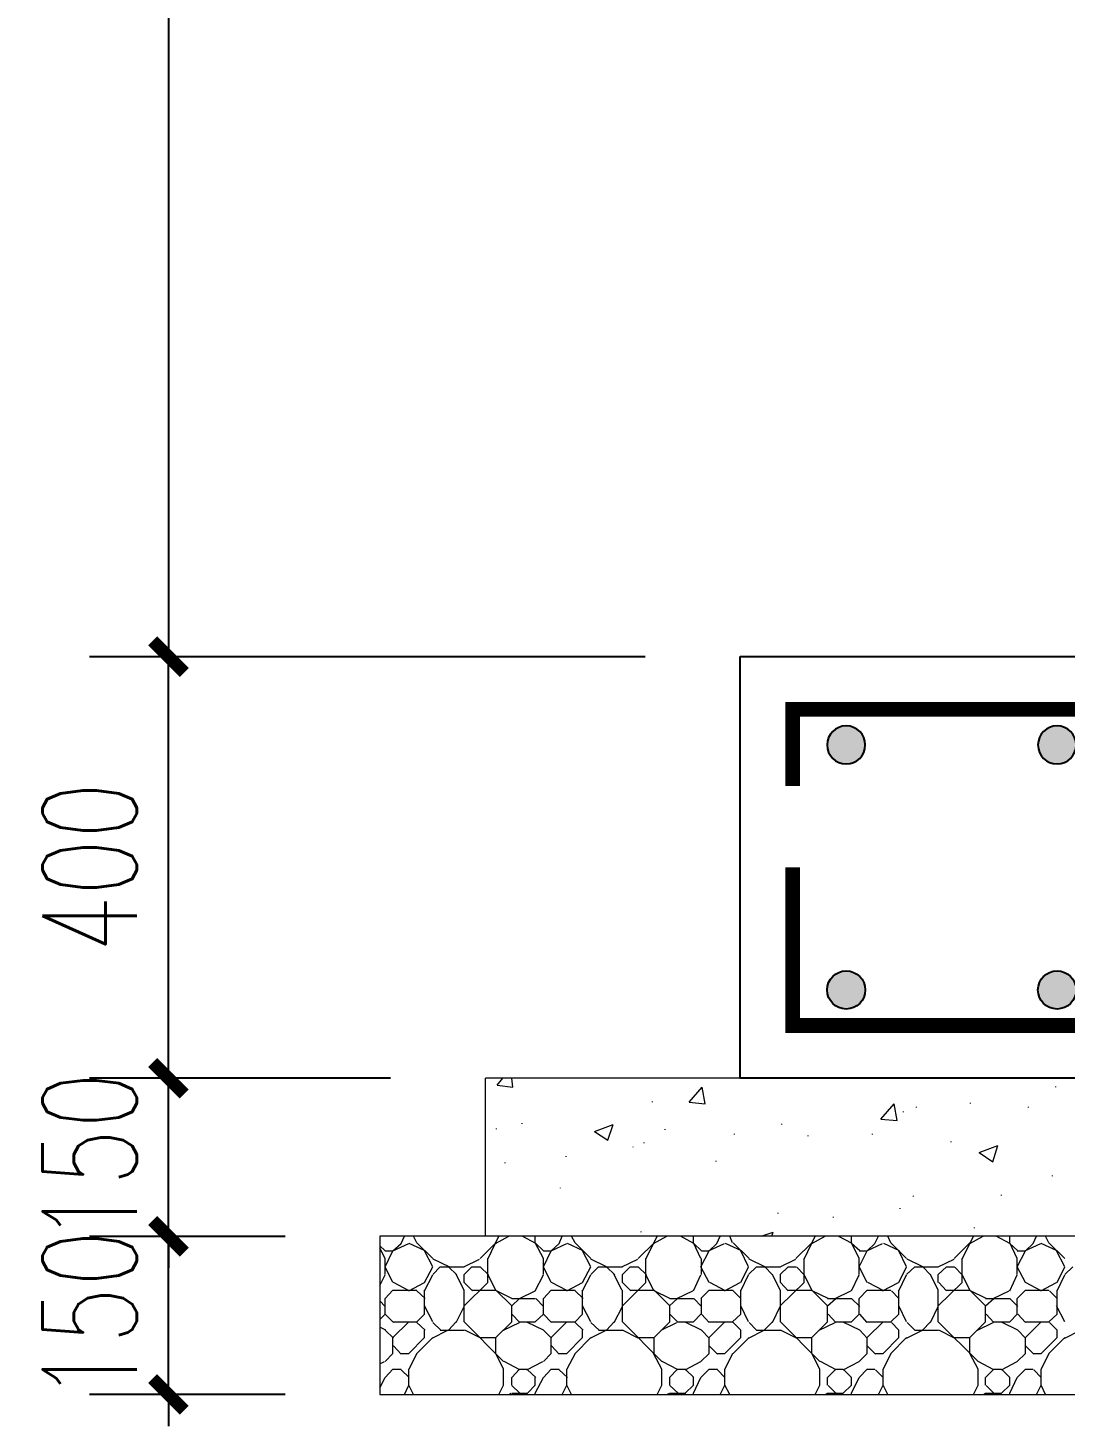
# Model space of a CAD drawing. Header units: millimetres. Extents: x -1822632 to -1305911, y 1206448 to 1536160.
# Drawn here: x -1693469 to -1692486, y 1235289 to 1236616 of the extents above; entities that cross this region are included whole.
import ezdxf

# ---------------------------------------------------------------- set-up
doc = ezdxf.new("R2010")
doc.units = ezdxf.units.MM
doc.header["$LTSCALE"] = 1000
doc.layers.get('0').update_dxf_attribs({"linetype": 'CONTINUOUS'})
doc.layers.get('DEFPOINTS').update_dxf_attribs({"linetype": 'CONTINUOUS'})
doc.layers.add('PUB_DIM', color=3, linetype='CONTINUOUS')
doc.layers.add('铝架', color=4, linetype='CONTINUOUS')
doc.styles.add('_TCH_DIM_T3', font='SIMPLEX', dxfattribs={"width": 0.705882, "bigfont": 'GBCBIG'})
doc.dimstyles.new('_T&30', dxfattribs={"dimtxt": 89.25, "dimasz": 30, "dimexe": 75, "dimexo": 90, "dimgap": 30, "dimtad": 1, "dimdec": 0, "dimzin": 0, "dimdsep": 46, "dimtxsty": '_TCH_DIM_T3', "dimblk": 'ARCHTICK', "dimcen": 0.09, "dimclrt": 7, "dimazin": 2, "dimtfac": 1, "dimtdec": 0, "dimtix": 1, "dimtmove": 2, "dimatfit": 3, "dimfxl": 1, "dimtolj": 1, "dimtzin": 0, "dimarcsym": 0})

# ---------------------------------------------------------------- blocks, each defined once
blk = doc.blocks.new('_ARCHTICK')
at = {"color": 0, "linetype": 'ByBlock', "const_width": 0.4}
blk.add_lwpolyline([(-0.5, -0.5), (0.5, 0.5)], dxfattribs=at)
blk = doc.blocks.new('*D154')
at = {"layer": 'DEFPOINTS', "color": 0, "transparency": 16777216}
for p in [(-1692272.6, 1237619), (-1693336.2, 1236019), (-1692794.1, 1236019)]:
    blk.add_point(p, dxfattribs=at)
at = {"layer": 'PUB_DIM', "color": 0, "lineweight": -2, "transparency": 16777216}
for p, q in [((-1692362.6, 1237619), (-1693411.2, 1237619)), ((-1693336.2, 1237619), (-1693336.2, 1236019)), ((-1692884.1, 1236019), (-1693411.2, 1236019))]:
    blk.add_line(p, q, dxfattribs=at)
at = {"layer": 'PUB_DIM', "color": 0, "lineweight": -2, "transparency": 16777216, "xscale": 30, "yscale": 30, "zscale": 30}
for p, rotation in [((-1693336.2, 1237619), 90), ((-1693336.2, 1236019), 270)]:
    blk.add_blockref('_ARCHTICK', p, dxfattribs=dict(at, rotation=rotation))
at = {"layer": 'PUB_DIM', "color": 7, "transparency": 16777216, "insert": (-1693410.9, 1236819), "char_height": 89.25, "attachment_point": 5, "rotation": 90, "style": '_TCH_DIM_T3'}
blk.add_mtext('\\A1;1600', dxfattribs=at)
blk = doc.blocks.new('*U152')
at = {"layer": 'PUB_DIM'}
h = blk.add_hatch(color=1, dxfattribs=at)
h.dxf.hatch_style = 1
edge = h.paths.add_edge_path()
edge.add_arc((0, 0), 18.1, 0, 360)
at = {"layer": 'PUB_DIM', "color": 1}
blk.add_circle((0, 0), 18.1, dxfattribs=at)
blk = doc.blocks.new('*U153')
at = {"layer": 'PUB_DIM', "color": 0, "linetype": 'ByBlock', "lineweight": -2, "transparency": 16777216}
for p in [(-1200, 0), (-1000, 0), (-800, 0), (-600, 0), (-400, 0), (-200, 0), (0, 0)]:
    blk.add_blockref('*U152', p, dxfattribs=at)
blk = doc.blocks.new('*U140')
at = {"layer": 'PUB_DIM'}
h = blk.add_hatch(color=1, dxfattribs=at)
h.dxf.hatch_style = 1
edge = h.paths.add_edge_path()
edge.add_arc((0, 0), 18.1, 0, 360)
at = {"layer": 'PUB_DIM', "color": 1}
blk.add_circle((0, 0), 18.1, dxfattribs=at)
blk = doc.blocks.new('*U141')
at = {"layer": 'PUB_DIM', "color": 0, "linetype": 'ByBlock', "lineweight": -2, "transparency": 16777216}
for p in [(-1200, 0), (-1000, 0), (-800, 0), (-600, 0), (-400, 0), (-200, 0), (0, 0)]:
    blk.add_blockref('*U140', p, dxfattribs=at)
blk = doc.blocks.new('*D163')
at = {"layer": 'DEFPOINTS', "color": 0, "transparency": 16777216}
for p in [(-1693336.2, 1235469), (-1693135.6, 1235469), (-1693135.6, 1235319)]:
    blk.add_point(p, dxfattribs=at)
at = {"layer": 'PUB_DIM', "color": 0, "lineweight": -2, "transparency": 16777216}
for p, q in [((-1693336.2, 1235469), (-1693336.2, 1235499)), ((-1693225.6, 1235469), (-1693411.2, 1235469)), ((-1693336.2, 1235319), (-1693336.2, 1235469)), ((-1693225.6, 1235319), (-1693411.2, 1235319)), ((-1693336.2, 1235319), (-1693336.2, 1235289))]:
    blk.add_line(p, q, dxfattribs=at)
at = {"layer": 'PUB_DIM', "color": 0, "lineweight": -2, "transparency": 16777216, "xscale": 30, "yscale": 30, "zscale": 30}
for p, rotation in [((-1693336.2, 1235469), 270), ((-1693336.2, 1235319), 90)]:
    blk.add_blockref('_ARCHTICK', p, dxfattribs=dict(at, rotation=rotation))
at = {"layer": 'PUB_DIM', "color": 7, "transparency": 16777216, "insert": (-1693410.9, 1235394), "char_height": 89.25, "attachment_point": 5, "rotation": 90, "style": '_TCH_DIM_T3'}
blk.add_mtext('\\A1;150', dxfattribs=at)
blk = doc.blocks.new('*D164')
at = {"layer": 'DEFPOINTS', "color": 0, "transparency": 16777216}
for p in [(-1693336.2, 1235619), (-1693035.6, 1235619), (-1693135.6, 1235469)]:
    blk.add_point(p, dxfattribs=at)
at = {"layer": 'PUB_DIM', "color": 0, "lineweight": -2, "transparency": 16777216}
for p, q in [((-1693336.2, 1235619), (-1693336.2, 1235649)), ((-1693125.6, 1235619), (-1693411.2, 1235619)), ((-1693336.2, 1235469), (-1693336.2, 1235619)), ((-1693225.6, 1235469), (-1693411.2, 1235469)), ((-1693336.2, 1235469), (-1693336.2, 1235439))]:
    blk.add_line(p, q, dxfattribs=at)
at = {"layer": 'PUB_DIM', "color": 0, "lineweight": -2, "transparency": 16777216, "xscale": 30, "yscale": 30, "zscale": 30}
for p, rotation in [((-1693336.2, 1235619), 270), ((-1693336.2, 1235469), 90)]:
    blk.add_blockref('_ARCHTICK', p, dxfattribs=dict(at, rotation=rotation))
at = {"layer": 'PUB_DIM', "color": 7, "transparency": 16777216, "insert": (-1693410.9, 1235544), "char_height": 89.25, "attachment_point": 5, "rotation": 90, "style": '_TCH_DIM_T3'}
blk.add_mtext('\\A1;150', dxfattribs=at)
blk = doc.blocks.new('*D165')
at = {"layer": 'DEFPOINTS', "color": 0, "transparency": 16777216}
for p in [(-1693336.2, 1236019), (-1692794.1, 1236019), (-1693035.6, 1235619)]:
    blk.add_point(p, dxfattribs=at)
at = {"layer": 'PUB_DIM', "color": 0, "lineweight": -2, "transparency": 16777216}
for p, q in [((-1692884.1, 1236019), (-1693411.2, 1236019)), ((-1693336.2, 1235619), (-1693336.2, 1236019)), ((-1693125.6, 1235619), (-1693411.2, 1235619))]:
    blk.add_line(p, q, dxfattribs=at)
at = {"layer": 'PUB_DIM', "color": 0, "lineweight": -2, "transparency": 16777216, "xscale": 30, "yscale": 30, "zscale": 30}
for p, rotation in [((-1693336.2, 1236019), 90), ((-1693336.2, 1235619), 270)]:
    blk.add_blockref('_ARCHTICK', p, dxfattribs=dict(at, rotation=rotation))
at = {"layer": 'PUB_DIM', "color": 7, "transparency": 16777216, "insert": (-1693410.9, 1235819), "char_height": 89.25, "attachment_point": 5, "rotation": 90, "style": '_TCH_DIM_T3'}
blk.add_mtext('\\A1;400', dxfattribs=at)

msp = doc.modelspace()

# ---------------------------------------------------------------- linework, layer by layer
at = {"layer": 'PUB_DIM'}
msp.add_lwpolyline([(-1692794.085, 1236019.025), (-1691294.085, 1236019.025), (-1691294.085, 1235619.025), (-1692794.085, 1235619.025)], close=True, dxfattribs=at)
at = {"layer": 'PUB_DIM', "color": 1, "const_width": 14}
for points in [[(-1692744.085, 1235896.246), (-1692744.085, 1235969.025), (-1691344.085, 1235969.025), (-1691344.085, 1235885.909)], [(-1691344.085, 1235819.025), (-1691344.085, 1235669.025), (-1692744.085, 1235669.025), (-1692744.085, 1235819.025)]]:
    msp.add_lwpolyline(points, dxfattribs=at)
at = {"layer": '铝架', "lineweight": 5}
for points in [[(-1693035.581, 1235469.025), (-1693035.581, 1235619.025)], [(-1690937.246, 1235619.025), (-1693035.581, 1235619.025)], [(-1693024.47, 1235612.363), (-1693018.914, 1235619.025)], [(-1693024.47, 1235612.363), (-1693009.469, 1235610.692)], [(-1693009.469, 1235610.692), (-1693010.581, 1235619.025)], [(-1692842.243, 1235596.25), (-1692830.025, 1235610.692)], [(-1692827.247, 1235594.584), (-1692830.025, 1235610.692)], [(-1692494.467, 1235610.692), (-1692494.467, 1235611.251)], [(-1692877.247, 1235596.25), (-1692877.247, 1235596.803)], [(-1692842.243, 1235596.25), (-1692827.247, 1235594.584)], [(-1692660.581, 1235580.136), (-1692647.799, 1235594.584)], [(-1692645.021, 1235579.03), (-1692647.799, 1235594.584)], [(-1692638.912, 1235586.804), (-1692638.912, 1235587.363)], [(-1692626.689, 1235591.247), (-1692626.689, 1235591.806)], [(-1692575.576, 1235595.137), (-1692575.576, 1235595.696)], [(-1692520.58, 1235591.247), (-1692520.58, 1235591.806)], [(-1693025.023, 1235570.696), (-1693025.023, 1235571.25)], [(-1693000.576, 1235575.693), (-1693000.576, 1235576.252)], [(-1692932.244, 1235568.472), (-1692914.465, 1235575.14)], [(-1692932.244, 1235568.472), (-1692919.467, 1235560.138), (-1692914.465, 1235575.14)], [(-1692865.024, 1235570.137), (-1692865.024, 1235570.696)], [(-1692754.466, 1235575.14), (-1692754.466, 1235575.693)], [(-1692660.581, 1235580.136), (-1692645.021, 1235579.03)], [(-1692885.022, 1235557.361), (-1692885.022, 1235557.914)], [(-1692799.47, 1235565.694), (-1692799.47, 1235566.247)], [(-1692729.466, 1235564.028), (-1692729.466, 1235564.582)], [(-1692668.355, 1235565.694), (-1692668.355, 1235566.247)], [(-1692593.914, 1235558.473), (-1692593.914, 1235559.026)], [(-1692958.91, 1235544.584), (-1692958.91, 1235545.137)], [(-1692895.58, 1235553.471), (-1692895.58, 1235554.03)], [(-1692567.243, 1235548.474), (-1692549.47, 1235555.136)], [(-1692567.243, 1235548.474), (-1692554.466, 1235539.582)], [(-1692554.466, 1235539.582), (-1692549.47, 1235555.136)], [(-1693016.69, 1235538.47), (-1693016.69, 1235539.028)], [(-1692816.69, 1235540.141), (-1692816.69, 1235540.694)], [(-1692497.799, 1235526.252), (-1692497.799, 1235526.805)], [(-1692964.465, 1235514.582), (-1692964.465, 1235515.141)], [(-1692629.466, 1235506.807), (-1692629.466, 1235507.361)], [(-1692546.133, 1235507.914), (-1692546.133, 1235508.473)], [(-1692757.803, 1235490.694), (-1692757.803, 1235491.247)], [(-1692642.243, 1235495.137), (-1692642.243, 1235495.696)], [(-1692705.579, 1235486.804), (-1692705.579, 1235487.363)], [(-1692571.692, 1235476.805), (-1692571.692, 1235477.358)], [(-1693135.581, 1235319.025), (-1690837.246, 1235319.025), (-1690837.246, 1235469.025), (-1693135.581, 1235469.025), (-1693135.581, 1235319.025)], [(-1693115.578, 1235462.363), (-1693112.246, 1235469.025)], [(-1693100.576, 1235462.916), (-1693103.913, 1235469.025)], [(-1693033.356, 1235447.362), (-1693022.799, 1235469.025)], [(-1693026.135, 1235462.363), (-1693013.359, 1235469.025)], [(-1692987.8, 1235462.363), (-1693000.576, 1235469.025)], [(-1692988.359, 1235462.916), (-1692988.359, 1235469.025)], [(-1692965.578, 1235462.363), (-1692962.8, 1235469.025)], [(-1692950.576, 1235462.916), (-1692953.913, 1235469.025)], [(-1692887.8, 1235472.915), (-1692887.8, 1235473.474)], [(-1692883.356, 1235447.362), (-1692872.799, 1235469.025)], [(-1692876.135, 1235462.363), (-1692863.359, 1235469.025)], [(-1692837.8, 1235462.363), (-1692850.576, 1235469.025)], [(-1692838.359, 1235462.916), (-1692838.359, 1235469.025)], [(-1692816.136, 1235462.363), (-1692812.8, 1235469.025)], [(-1692801.135, 1235462.916), (-1692803.913, 1235469.025)], [(-1692773.911, 1235469.025), (-1692762.8, 1235472.915)], [(-1692763.912, 1235469.025), (-1692762.8, 1235472.915)], [(-1692733.356, 1235447.362), (-1692722.799, 1235469.025)], [(-1692726.135, 1235462.363), (-1692713.359, 1235469.025)], [(-1692687.8, 1235462.363), (-1692701.135, 1235469.025)], [(-1692688.359, 1235462.916), (-1692688.359, 1235469.025)], [(-1692666.136, 1235462.363), (-1692662.8, 1235469.025)], [(-1692651.135, 1235462.916), (-1692653.913, 1235469.025)], [(-1692583.356, 1235447.362), (-1692572.799, 1235469.025)], [(-1692576.135, 1235462.363), (-1692563.359, 1235469.025)], [(-1692538.359, 1235462.363), (-1692551.135, 1235469.025)], [(-1692538.359, 1235462.916), (-1692538.359, 1235469.025)], [(-1692516.136, 1235462.363), (-1692512.8, 1235469.025)], [(-1692501.135, 1235462.916), (-1692504.466, 1235469.025)], [(-1693130.579, 1235455.136), (-1693135.581, 1235460.138)], [(-1693130.579, 1235447.915), (-1693135.581, 1235457.914)], [(-1693130.579, 1235455.136), (-1693123.357, 1235455.136)], [(-1693130.579, 1235440.141), (-1693123.357, 1235455.136)], [(-1693123.357, 1235455.136), (-1693115.578, 1235462.363)], [(-1693123.357, 1235455.136), (-1693108.356, 1235462.363)], [(-1693092.802, 1235455.136), (-1693107.803, 1235462.363)], [(-1693092.802, 1235455.136), (-1693107.803, 1235462.363)], [(-1693085.581, 1235447.915), (-1693100.576, 1235462.916)], [(-1693085.581, 1235440.141), (-1693093.355, 1235455.136)], [(-1693040.578, 1235447.915), (-1693025.576, 1235462.916)], [(-1692980.579, 1235447.915), (-1692988.359, 1235462.916)], [(-1692980.579, 1235455.136), (-1692987.8, 1235462.363)], [(-1692980.579, 1235455.136), (-1692973.357, 1235455.136)], [(-1692980.579, 1235440.141), (-1692973.357, 1235455.136)], [(-1692973.357, 1235455.136), (-1692965.578, 1235462.363)], [(-1692973.357, 1235455.136), (-1692958.356, 1235462.363)], [(-1692942.802, 1235455.136), (-1692957.803, 1235462.363)], [(-1692942.802, 1235455.136), (-1692957.803, 1235462.363)], [(-1692935.581, 1235447.915), (-1692950.576, 1235462.916)], [(-1692935.581, 1235440.141), (-1692943.355, 1235455.136)], [(-1692890.578, 1235447.915), (-1692875.576, 1235462.916)], [(-1692831.132, 1235447.915), (-1692838.359, 1235462.916)], [(-1692830.579, 1235455.136), (-1692837.8, 1235462.363)], [(-1692831.132, 1235440.141), (-1692823.357, 1235455.136)], [(-1692830.579, 1235455.136), (-1692823.357, 1235455.136)], [(-1692823.911, 1235455.136), (-1692808.91, 1235462.363)], [(-1692823.357, 1235455.136), (-1692816.136, 1235462.363)], [(-1692792.802, 1235455.136), (-1692807.803, 1235462.363)], [(-1692792.802, 1235455.136), (-1692807.803, 1235462.363)], [(-1692785.581, 1235447.915), (-1692800.576, 1235462.916)], [(-1692786.134, 1235440.141), (-1692793.355, 1235455.136)], [(-1692741.136, 1235447.915), (-1692726.135, 1235462.916)], [(-1692681.132, 1235447.915), (-1692688.359, 1235462.916)], [(-1692680.579, 1235455.136), (-1692688.359, 1235462.363)], [(-1692681.132, 1235455.136), (-1692673.357, 1235455.136)], [(-1692681.132, 1235440.141), (-1692673.357, 1235455.136)], [(-1692673.911, 1235455.136), (-1692658.91, 1235462.363)], [(-1692673.357, 1235455.136), (-1692666.136, 1235462.363)], [(-1692642.802, 1235455.136), (-1692657.803, 1235462.363)], [(-1692642.802, 1235455.136), (-1692657.803, 1235462.363)], [(-1692636.134, 1235447.915), (-1692651.135, 1235462.916)], [(-1692636.134, 1235440.141), (-1692643.355, 1235455.136)], [(-1692591.136, 1235447.915), (-1692576.135, 1235462.916)], [(-1692531.132, 1235447.915), (-1692538.359, 1235462.916)], [(-1692530.579, 1235455.136), (-1692538.359, 1235462.363)], [(-1692531.132, 1235455.136), (-1692523.357, 1235455.136)], [(-1692531.132, 1235440.141), (-1692523.357, 1235455.136)], [(-1692523.911, 1235455.136), (-1692508.91, 1235462.363)], [(-1692523.357, 1235455.136), (-1692516.136, 1235462.363)], [(-1692493.355, 1235455.136), (-1692508.356, 1235462.363)], [(-1692493.355, 1235455.136), (-1692508.356, 1235462.363)], [(-1692486.134, 1235447.915), (-1692501.135, 1235462.916)], [(-1692486.134, 1235440.141), (-1692493.914, 1235455.136)], [(-1693130.579, 1235432.914), (-1693130.579, 1235447.915)], [(-1693123.357, 1235425.14), (-1693130.579, 1235440.141)], [(-1693093.355, 1235425.14), (-1693085.581, 1235440.141)], [(-1693085.581, 1235432.914), (-1693078.354, 1235440.141)], [(-1693070.021, 1235440.141), (-1693085.022, 1235447.362)], [(-1693078.354, 1235440.141), (-1693055.579, 1235440.141)], [(-1693062.8, 1235432.361), (-1693070.58, 1235440.141)], [(-1693056.132, 1235440.141), (-1693041.136, 1235447.362)], [(-1693055.579, 1235432.914), (-1693048.357, 1235440.141)], [(-1693048.357, 1235440.141), (-1693040.578, 1235440.141)], [(-1693032.803, 1235432.361), (-1693040.578, 1235440.141)], [(-1693033.356, 1235425.14), (-1693033.356, 1235447.915)], [(-1692980.579, 1235432.914), (-1692980.579, 1235447.915)], [(-1692973.357, 1235425.14), (-1692980.579, 1235440.141)], [(-1692943.355, 1235425.14), (-1692935.581, 1235440.141)], [(-1692920.58, 1235440.141), (-1692935.581, 1235447.362)], [(-1692935.581, 1235432.914), (-1692928.354, 1235440.141)], [(-1692928.354, 1235440.141), (-1692905.579, 1235440.141)], [(-1692912.8, 1235432.361), (-1692920.58, 1235440.141)], [(-1692906.132, 1235440.141), (-1692891.136, 1235447.362)], [(-1692905.579, 1235432.914), (-1692898.357, 1235440.141)], [(-1692898.357, 1235440.141), (-1692890.578, 1235440.141)], [(-1692882.803, 1235432.361), (-1692890.578, 1235440.141)], [(-1692883.356, 1235425.14), (-1692883.356, 1235447.915)], [(-1692823.357, 1235425.14), (-1692831.132, 1235440.141)], [(-1692830.579, 1235432.914), (-1692830.579, 1235447.915)], [(-1692793.355, 1235425.14), (-1692786.134, 1235440.141)], [(-1692786.134, 1235432.914), (-1692778.354, 1235440.141)], [(-1692770.58, 1235440.141), (-1692785.581, 1235447.362)], [(-1692778.354, 1235440.141), (-1692755.579, 1235440.141)], [(-1692763.359, 1235432.361), (-1692770.58, 1235440.141)], [(-1692756.132, 1235440.141), (-1692741.136, 1235447.362)], [(-1692756.132, 1235432.914), (-1692748.357, 1235440.141)], [(-1692748.357, 1235440.141), (-1692741.136, 1235440.141)], [(-1692733.356, 1235432.361), (-1692740.578, 1235440.141)], [(-1692733.356, 1235425.14), (-1692733.356, 1235447.915)], [(-1692681.132, 1235432.914), (-1692681.132, 1235447.915)], [(-1692673.357, 1235425.14), (-1692681.132, 1235440.141)], [(-1692643.355, 1235425.14), (-1692636.134, 1235440.141)], [(-1692636.134, 1235432.914), (-1692628.354, 1235440.141)], [(-1692620.58, 1235440.141), (-1692635.581, 1235447.362)], [(-1692628.354, 1235440.141), (-1692606.132, 1235440.141)], [(-1692613.359, 1235432.361), (-1692620.58, 1235440.141)], [(-1692606.132, 1235440.141), (-1692591.136, 1235447.362)], [(-1692606.132, 1235432.914), (-1692598.357, 1235440.141)], [(-1692598.357, 1235440.141), (-1692591.136, 1235440.141)], [(-1692583.356, 1235432.361), (-1692590.578, 1235440.141)], [(-1692583.356, 1235425.14), (-1692583.356, 1235447.915)], [(-1692531.132, 1235432.914), (-1692531.132, 1235447.915)], [(-1692523.357, 1235425.14), (-1692531.132, 1235440.141)], [(-1692493.355, 1235425.14), (-1692486.134, 1235440.141)], [(-1692486.134, 1235432.914), (-1692478.354, 1235440.141)], [(-1693135.581, 1235422.362), (-1693130.579, 1235432.361)], [(-1693107.803, 1235417.36), (-1693122.799, 1235425.14)], [(-1693108.356, 1235417.36), (-1693093.355, 1235425.14)], [(-1693093.355, 1235417.36), (-1693085.581, 1235432.361)], [(-1693055.579, 1235417.918), (-1693063.359, 1235432.914)], [(-1693055.579, 1235425.14), (-1693055.579, 1235432.914)], [(-1693055.579, 1235402.917), (-1693033.356, 1235425.14)], [(-1693047.799, 1235417.36), (-1693055.579, 1235425.14)], [(-1693025.576, 1235417.918), (-1693033.356, 1235432.914)], [(-1692988.359, 1235417.36), (-1692980.579, 1235432.361)], [(-1692957.803, 1235417.36), (-1692972.799, 1235425.14)], [(-1692958.356, 1235417.36), (-1692943.355, 1235425.14)], [(-1692943.355, 1235417.36), (-1692935.581, 1235432.361)], [(-1692906.132, 1235417.918), (-1692913.359, 1235432.914)], [(-1692905.579, 1235425.14), (-1692905.579, 1235432.914)], [(-1692905.579, 1235402.917), (-1692883.356, 1235425.14)], [(-1692897.799, 1235417.36), (-1692905.579, 1235425.14)], [(-1692876.135, 1235417.918), (-1692883.356, 1235432.914)], [(-1692838.359, 1235417.36), (-1692831.132, 1235432.361)], [(-1692807.803, 1235417.36), (-1692822.799, 1235425.14)], [(-1692808.91, 1235417.36), (-1692793.914, 1235425.14)], [(-1692793.355, 1235417.36), (-1692786.134, 1235432.361)], [(-1692756.132, 1235417.918), (-1692763.359, 1235432.914)], [(-1692756.132, 1235402.917), (-1692733.356, 1235425.14)], [(-1692755.579, 1235425.14), (-1692755.579, 1235432.914)], [(-1692748.357, 1235417.36), (-1692755.579, 1235425.14)], [(-1692726.135, 1235417.918), (-1692733.356, 1235432.914)], [(-1692688.359, 1235417.36), (-1692681.132, 1235432.361)], [(-1692657.803, 1235417.36), (-1692672.799, 1235425.14)], [(-1692658.91, 1235417.36), (-1692643.914, 1235425.14)], [(-1692643.355, 1235417.36), (-1692636.134, 1235432.361)], [(-1692606.132, 1235417.918), (-1692613.359, 1235432.914)], [(-1692606.132, 1235425.14), (-1692606.132, 1235432.914)], [(-1692606.132, 1235402.917), (-1692583.356, 1235425.14)], [(-1692598.357, 1235417.36), (-1692605.579, 1235425.14)], [(-1692576.135, 1235417.918), (-1692583.356, 1235432.914)], [(-1692538.359, 1235417.36), (-1692531.132, 1235432.361)], [(-1692508.356, 1235417.36), (-1692523.357, 1235425.14)], [(-1692508.91, 1235417.36), (-1692493.914, 1235425.14)], [(-1692493.355, 1235417.36), (-1692486.134, 1235432.361)], [(-1693130.579, 1235410.138), (-1693123.357, 1235417.918)], [(-1693123.357, 1235417.918), (-1693100.576, 1235417.918)], [(-1693092.802, 1235410.138), (-1693100.576, 1235417.36)], [(-1693093.355, 1235395.137), (-1693093.355, 1235417.918)], [(-1693055.579, 1235387.916), (-1693055.579, 1235417.918)], [(-1693048.357, 1235417.918), (-1693025.576, 1235417.918)], [(-1693010.581, 1235402.917), (-1693025.576, 1235417.918)], [(-1693010.581, 1235410.138), (-1693025.023, 1235417.36)], [(-1693003.354, 1235410.138), (-1692988.359, 1235417.36)], [(-1692980.579, 1235410.138), (-1692973.357, 1235417.918)], [(-1692973.357, 1235417.918), (-1692950.576, 1235417.918)], [(-1692942.802, 1235410.138), (-1692950.576, 1235417.36)], [(-1692943.355, 1235395.137), (-1692943.355, 1235417.918)], [(-1692905.579, 1235387.916), (-1692905.579, 1235417.918)], [(-1692898.357, 1235417.918), (-1692875.576, 1235417.918)], [(-1692860.581, 1235402.917), (-1692875.576, 1235417.918)], [(-1692860.581, 1235410.138), (-1692875.576, 1235417.36)], [(-1692853.913, 1235410.138), (-1692838.912, 1235417.36)], [(-1692831.132, 1235410.138), (-1692823.357, 1235417.918)], [(-1692823.357, 1235417.918), (-1692800.576, 1235417.918)], [(-1692793.355, 1235410.138), (-1692800.576, 1235417.36)], [(-1692793.355, 1235395.137), (-1692793.355, 1235417.918)], [(-1692755.579, 1235387.916), (-1692755.579, 1235417.918)], [(-1692748.357, 1235417.918), (-1692726.135, 1235417.918)], [(-1692711.134, 1235402.917), (-1692726.135, 1235417.918)], [(-1692710.581, 1235410.138), (-1692725.576, 1235417.36)], [(-1692703.913, 1235410.138), (-1692688.912, 1235417.36)], [(-1692681.132, 1235410.138), (-1692673.357, 1235417.918)], [(-1692673.357, 1235417.918), (-1692651.135, 1235417.918)], [(-1692643.355, 1235410.138), (-1692650.576, 1235417.36)], [(-1692643.355, 1235395.137), (-1692643.355, 1235417.918)], [(-1692606.132, 1235387.916), (-1692606.132, 1235417.918)], [(-1692598.357, 1235417.918), (-1692576.135, 1235417.918)], [(-1692561.134, 1235402.917), (-1692576.135, 1235417.918)], [(-1692560.581, 1235410.138), (-1692575.576, 1235417.36)], [(-1692553.913, 1235410.138), (-1692538.912, 1235417.36)], [(-1692531.132, 1235410.138), (-1692523.357, 1235417.918)], [(-1692523.357, 1235417.918), (-1692501.135, 1235417.918)], [(-1692493.355, 1235410.138), (-1692500.576, 1235417.36)], [(-1692493.355, 1235395.137), (-1692493.355, 1235417.918)], [(-1693130.579, 1235402.358), (-1693135.581, 1235407.914)], [(-1693130.579, 1235395.137), (-1693130.579, 1235410.138)], [(-1693085.581, 1235387.916), (-1693093.355, 1235402.917)], [(-1693063.359, 1235387.363), (-1693055.579, 1235402.358)], [(-1693010.581, 1235410.138), (-1692988.359, 1235410.138)], [(-1693010.581, 1235402.917), (-1693003.354, 1235410.138)], [(-1693010.581, 1235387.916), (-1693010.581, 1235402.917)], [(-1692980.579, 1235402.358), (-1692987.8, 1235410.138)], [(-1692980.579, 1235395.137), (-1692980.579, 1235410.138)], [(-1692935.581, 1235387.916), (-1692943.355, 1235402.917)], [(-1692913.359, 1235387.363), (-1692905.579, 1235402.358)], [(-1692861.134, 1235402.917), (-1692853.354, 1235410.138)], [(-1692860.581, 1235410.138), (-1692838.359, 1235410.138)], [(-1692860.581, 1235387.916), (-1692860.581, 1235402.917)], [(-1692830.579, 1235402.358), (-1692837.8, 1235410.138)], [(-1692830.579, 1235395.137), (-1692830.579, 1235410.138)], [(-1692786.134, 1235387.916), (-1692793.355, 1235402.917)], [(-1692763.359, 1235387.363), (-1692756.132, 1235402.358)], [(-1692711.134, 1235410.138), (-1692688.359, 1235410.138)], [(-1692711.134, 1235402.917), (-1692703.354, 1235410.138)], [(-1692711.134, 1235387.916), (-1692711.134, 1235402.917)], [(-1692680.579, 1235402.358), (-1692688.359, 1235410.138)], [(-1692681.132, 1235395.137), (-1692681.132, 1235410.138)], [(-1692636.134, 1235387.916), (-1692643.355, 1235402.917)], [(-1692613.359, 1235387.363), (-1692606.132, 1235402.358)], [(-1692561.134, 1235410.138), (-1692538.359, 1235410.138)], [(-1692561.134, 1235402.917), (-1692553.354, 1235410.138)], [(-1692561.134, 1235387.916), (-1692561.134, 1235402.917)], [(-1692530.579, 1235402.358), (-1692538.359, 1235410.138)], [(-1692531.132, 1235395.137), (-1692531.132, 1235410.138)], [(-1692486.134, 1235387.916), (-1692493.914, 1235402.917)], [(-1693135.581, 1235390.141), (-1693130.579, 1235395.137)], [(-1693122.799, 1235387.363), (-1693130.579, 1235395.137)], [(-1693123.357, 1235387.916), (-1693100.576, 1235387.916)], [(-1693123.357, 1235372.915), (-1693108.356, 1235387.916)], [(-1693100.576, 1235387.916), (-1693093.355, 1235395.137)], [(-1693092.802, 1235380.136), (-1693100.576, 1235387.363)], [(-1693077.801, 1235380.136), (-1693085.581, 1235387.363)], [(-1693070.58, 1235380.136), (-1693063.359, 1235387.916)], [(-1693018.355, 1235350.14), (-1693055.579, 1235387.916)], [(-1693025.576, 1235372.915), (-1693010.581, 1235387.916)], [(-1693018.355, 1235380.136), (-1693003.354, 1235387.363)], [(-1693002.801, 1235387.363), (-1693010.581, 1235395.137)], [(-1693003.354, 1235387.916), (-1692988.359, 1235387.916)], [(-1692980.579, 1235380.136), (-1692995.58, 1235387.363)], [(-1692988.359, 1235387.916), (-1692980.579, 1235395.137)], [(-1692972.799, 1235387.363), (-1692980.579, 1235395.137)], [(-1692973.357, 1235387.916), (-1692950.576, 1235387.916)], [(-1692973.357, 1235372.915), (-1692958.356, 1235387.916)], [(-1692950.576, 1235387.916), (-1692943.355, 1235395.137)], [(-1692942.802, 1235380.136), (-1692950.576, 1235387.363)], [(-1692927.801, 1235380.136), (-1692935.581, 1235387.363)], [(-1692920.58, 1235380.136), (-1692913.359, 1235387.916)], [(-1692868.355, 1235350.14), (-1692905.579, 1235387.916)], [(-1692875.576, 1235372.915), (-1692860.581, 1235387.916)], [(-1692868.914, 1235380.136), (-1692853.913, 1235387.363)], [(-1692852.801, 1235387.363), (-1692860.581, 1235395.137)], [(-1692853.354, 1235387.916), (-1692838.359, 1235387.916)], [(-1692830.579, 1235380.136), (-1692845.58, 1235387.363)], [(-1692838.359, 1235387.916), (-1692831.132, 1235395.137)], [(-1692823.357, 1235387.363), (-1692830.579, 1235395.137)], [(-1692823.357, 1235387.916), (-1692800.576, 1235387.916)], [(-1692823.357, 1235372.915), (-1692808.356, 1235387.916)], [(-1692801.135, 1235387.916), (-1692793.355, 1235395.137)], [(-1692793.355, 1235380.136), (-1692800.576, 1235387.363)], [(-1692778.354, 1235380.136), (-1692785.581, 1235387.363)], [(-1692771.133, 1235380.136), (-1692763.359, 1235387.916)], [(-1692718.355, 1235350.14), (-1692755.579, 1235387.916)], [(-1692726.135, 1235372.915), (-1692711.134, 1235387.916)], [(-1692718.914, 1235380.136), (-1692703.913, 1235387.363)], [(-1692703.354, 1235387.363), (-1692710.581, 1235395.137)], [(-1692703.354, 1235387.916), (-1692688.359, 1235387.916)], [(-1692680.579, 1235380.136), (-1692695.58, 1235387.363)], [(-1692688.359, 1235387.916), (-1692681.132, 1235395.137)], [(-1692673.357, 1235387.363), (-1692680.579, 1235395.137)], [(-1692673.357, 1235387.916), (-1692651.135, 1235387.916)], [(-1692673.357, 1235372.915), (-1692658.356, 1235387.916)], [(-1692651.135, 1235387.916), (-1692643.355, 1235395.137)], [(-1692643.355, 1235380.136), (-1692650.576, 1235387.363)], [(-1692628.354, 1235380.136), (-1692635.581, 1235387.363)], [(-1692621.133, 1235380.136), (-1692613.359, 1235387.916)], [(-1692568.355, 1235350.14), (-1692606.132, 1235387.916)], [(-1692576.135, 1235372.915), (-1692561.134, 1235387.916)], [(-1692568.914, 1235380.136), (-1692553.913, 1235387.363)], [(-1692553.354, 1235387.363), (-1692560.581, 1235395.137)], [(-1692553.354, 1235387.916), (-1692538.359, 1235387.916)], [(-1692530.579, 1235380.136), (-1692545.58, 1235387.363)], [(-1692538.359, 1235387.916), (-1692531.132, 1235395.137)], [(-1692523.357, 1235387.363), (-1692530.579, 1235395.137)], [(-1692523.357, 1235387.916), (-1692501.135, 1235387.916)], [(-1692523.357, 1235372.915), (-1692508.356, 1235387.916)], [(-1692501.135, 1235387.916), (-1692493.355, 1235395.137)], [(-1692493.355, 1235380.136), (-1692500.576, 1235387.363)], [(-1693130.025, 1235380.136), (-1693135.581, 1235382.914)], [(-1693122.799, 1235372.362), (-1693130.579, 1235380.136)], [(-1693123.357, 1235357.914), (-1693123.357, 1235372.915)], [(-1693108.356, 1235357.914), (-1693093.355, 1235372.915)], [(-1693100.576, 1235357.914), (-1693085.581, 1235372.915)], [(-1693093.355, 1235372.915), (-1693093.355, 1235380.136)], [(-1693086.134, 1235372.362), (-1693071.133, 1235380.136)], [(-1693078.354, 1235380.136), (-1693055.579, 1235380.136)], [(-1693040.024, 1235372.362), (-1693055.025, 1235380.136)], [(-1693040.578, 1235372.915), (-1693025.576, 1235372.915)], [(-1693025.576, 1235357.914), (-1693025.576, 1235372.915)], [(-1692972.799, 1235372.362), (-1692980.579, 1235380.136)], [(-1692973.357, 1235357.914), (-1692973.357, 1235372.915)], [(-1692958.356, 1235357.914), (-1692943.355, 1235372.915)], [(-1692950.576, 1235357.914), (-1692935.581, 1235372.915)], [(-1692943.355, 1235372.915), (-1692943.355, 1235380.136)], [(-1692936.134, 1235372.362), (-1692921.133, 1235380.136)], [(-1692928.354, 1235380.136), (-1692905.579, 1235380.136)], [(-1692890.578, 1235372.362), (-1692905.579, 1235380.136)], [(-1692890.578, 1235372.915), (-1692875.576, 1235372.915)], [(-1692875.576, 1235357.914), (-1692875.576, 1235372.915)], [(-1692823.357, 1235372.362), (-1692830.579, 1235380.136)], [(-1692823.357, 1235357.914), (-1692823.357, 1235372.915)], [(-1692808.356, 1235357.914), (-1692793.355, 1235372.915)], [(-1692800.576, 1235357.914), (-1692785.581, 1235372.915)], [(-1692793.355, 1235372.915), (-1692793.355, 1235380.136)], [(-1692786.134, 1235372.362), (-1692771.133, 1235380.136)], [(-1692778.354, 1235380.136), (-1692755.579, 1235380.136)], [(-1692740.578, 1235372.362), (-1692755.579, 1235380.136)], [(-1692741.136, 1235372.915), (-1692726.135, 1235372.915)], [(-1692726.135, 1235357.914), (-1692726.135, 1235372.915)], [(-1692673.357, 1235372.362), (-1692680.579, 1235380.136)], [(-1692673.357, 1235357.914), (-1692673.357, 1235372.915)], [(-1692658.356, 1235357.914), (-1692643.355, 1235372.915)], [(-1692651.135, 1235357.914), (-1692636.134, 1235372.915)], [(-1692643.355, 1235372.915), (-1692643.355, 1235380.136)], [(-1692636.134, 1235372.362), (-1692621.133, 1235380.136)], [(-1692628.354, 1235380.136), (-1692606.132, 1235380.136)], [(-1692590.578, 1235372.362), (-1692605.579, 1235380.136)], [(-1692591.136, 1235372.915), (-1692576.135, 1235372.915)], [(-1692576.135, 1235357.914), (-1692576.135, 1235372.915)], [(-1692523.357, 1235372.362), (-1692530.579, 1235380.136)], [(-1692523.357, 1235357.914), (-1692523.357, 1235372.915)], [(-1692508.356, 1235357.914), (-1692493.355, 1235372.915)], [(-1692501.135, 1235357.914), (-1692486.134, 1235372.915)], [(-1692493.355, 1235372.915), (-1692493.355, 1235380.136)], [(-1692486.134, 1235372.362), (-1692471.133, 1235380.136)], [(-1693130.579, 1235350.14), (-1693123.357, 1235357.914)], [(-1693115.578, 1235357.361), (-1693122.799, 1235365.141)], [(-1693115.578, 1235357.914), (-1693108.356, 1235357.914)], [(-1693100.576, 1235357.914), (-1693108.356, 1235342.918)], [(-1693018.355, 1235342.918), (-1693025.576, 1235357.914)], [(-1692980.579, 1235350.14), (-1692973.357, 1235357.914)], [(-1692965.578, 1235357.361), (-1692972.799, 1235365.141)], [(-1692965.578, 1235357.914), (-1692958.356, 1235357.914)], [(-1692950.576, 1235357.914), (-1692958.356, 1235342.918)], [(-1692868.355, 1235342.918), (-1692876.135, 1235357.914)], [(-1692831.132, 1235350.14), (-1692823.357, 1235357.914)], [(-1692815.578, 1235357.361), (-1692823.357, 1235365.141)], [(-1692815.578, 1235357.914), (-1692808.356, 1235357.914)], [(-1692801.135, 1235357.914), (-1692808.356, 1235342.918)], [(-1692718.355, 1235342.918), (-1692726.135, 1235357.914)], [(-1692681.132, 1235350.14), (-1692673.357, 1235357.914)], [(-1692665.578, 1235357.361), (-1692673.357, 1235365.141)], [(-1692666.136, 1235357.914), (-1692658.356, 1235357.914)], [(-1692651.135, 1235357.914), (-1692658.356, 1235342.918)], [(-1692568.355, 1235342.918), (-1692576.135, 1235357.914)], [(-1692531.132, 1235350.14), (-1692523.357, 1235357.914)], [(-1692515.578, 1235357.361), (-1692523.357, 1235365.141)], [(-1692516.136, 1235357.914), (-1692508.356, 1235357.914)], [(-1692501.135, 1235357.914), (-1692508.356, 1235342.918)], [(-1693135.581, 1235347.915), (-1693131.132, 1235350.14)], [(-1693002.801, 1235342.36), (-1693017.802, 1235350.14)], [(-1692996.133, 1235342.36), (-1692981.132, 1235350.14)], [(-1692852.801, 1235342.36), (-1692867.802, 1235350.14)], [(-1692846.133, 1235342.36), (-1692831.132, 1235350.14)], [(-1692702.801, 1235342.36), (-1692717.802, 1235350.14)], [(-1692696.133, 1235342.36), (-1692681.132, 1235350.14)], [(-1692553.354, 1235342.36), (-1692568.355, 1235350.14)], [(-1692546.133, 1235342.36), (-1692531.132, 1235350.14)], [(-1693135.581, 1235325.14), (-1693130.579, 1235335.138)], [(-1693130.579, 1235335.138), (-1693123.357, 1235342.918)], [(-1693123.357, 1235342.918), (-1693115.578, 1235342.918)], [(-1693107.803, 1235335.138), (-1693115.578, 1235342.36)], [(-1693108.356, 1235327.917), (-1693108.356, 1235342.918)], [(-1693018.355, 1235327.917), (-1693018.355, 1235342.918)], [(-1693010.581, 1235335.138), (-1693003.354, 1235342.918)], [(-1693010.581, 1235327.917), (-1693010.581, 1235335.138)], [(-1693003.354, 1235342.918), (-1692995.58, 1235342.918)], [(-1692987.8, 1235335.138), (-1692995.58, 1235342.36)], [(-1692988.359, 1235327.917), (-1692988.359, 1235335.138)], [(-1692988.359, 1235320.137), (-1692980.579, 1235335.138)], [(-1692980.579, 1235335.138), (-1692973.357, 1235342.918)], [(-1692973.357, 1235342.918), (-1692965.578, 1235342.918)], [(-1692957.803, 1235335.138), (-1692965.578, 1235342.36)], [(-1692958.356, 1235327.917), (-1692958.356, 1235342.918)], [(-1692868.355, 1235327.917), (-1692868.355, 1235342.918)], [(-1692861.134, 1235335.138), (-1692853.354, 1235342.918)], [(-1692860.581, 1235327.917), (-1692860.581, 1235335.138)], [(-1692853.354, 1235342.918), (-1692845.58, 1235342.918)], [(-1692837.8, 1235335.138), (-1692845.58, 1235342.36)], [(-1692838.359, 1235327.917), (-1692838.359, 1235335.138)], [(-1692838.359, 1235320.137), (-1692831.132, 1235335.138)], [(-1692831.132, 1235335.138), (-1692823.357, 1235342.918)], [(-1692823.357, 1235342.918), (-1692815.578, 1235342.918)], [(-1692808.356, 1235335.138), (-1692815.578, 1235342.36)], [(-1692808.356, 1235327.917), (-1692808.356, 1235342.918)], [(-1692718.355, 1235327.917), (-1692718.355, 1235342.918)], [(-1692711.134, 1235335.138), (-1692703.354, 1235342.918)], [(-1692711.134, 1235327.917), (-1692711.134, 1235335.138)], [(-1692703.354, 1235342.918), (-1692696.133, 1235342.918)], [(-1692688.359, 1235335.138), (-1692695.58, 1235342.36)], [(-1692688.359, 1235327.917), (-1692688.359, 1235335.138)], [(-1692688.359, 1235320.137), (-1692681.132, 1235335.138)], [(-1692681.132, 1235335.138), (-1692673.357, 1235342.918)], [(-1692673.357, 1235342.918), (-1692666.136, 1235342.918)], [(-1692658.356, 1235335.138), (-1692665.578, 1235342.36)], [(-1692658.356, 1235327.917), (-1692658.356, 1235342.918)], [(-1692568.355, 1235327.917), (-1692568.355, 1235342.918)], [(-1692561.134, 1235335.138), (-1692553.354, 1235342.918)], [(-1692561.134, 1235327.917), (-1692561.134, 1235335.138)], [(-1692553.354, 1235342.918), (-1692546.133, 1235342.918)], [(-1692538.359, 1235335.138), (-1692545.58, 1235342.36)], [(-1692538.359, 1235327.917), (-1692538.359, 1235335.138)], [(-1692538.359, 1235320.137), (-1692531.132, 1235335.138)], [(-1692531.132, 1235335.138), (-1692523.357, 1235342.918)], [(-1692523.357, 1235342.918), (-1692516.136, 1235342.918)], [(-1692508.356, 1235335.138), (-1692515.578, 1235342.36)], [(-1692508.356, 1235327.917), (-1692508.356, 1235342.918)], [(-1693112.246, 1235319.025), (-1693108.356, 1235327.917)], [(-1693103.913, 1235319.025), (-1693108.356, 1235327.917)], [(-1693022.799, 1235319.025), (-1693018.355, 1235327.917)], [(-1693013.359, 1235319.025), (-1693011.134, 1235320.137)], [(-1693002.801, 1235320.137), (-1693010.581, 1235327.358)], [(-1693010.581, 1235320.137), (-1692995.58, 1235320.137)], [(-1693000.576, 1235319.025), (-1693002.801, 1235320.137)], [(-1692995.58, 1235320.137), (-1692988.359, 1235327.917)], [(-1692988.359, 1235319.025), (-1692988.359, 1235320.137)], [(-1692962.8, 1235319.025), (-1692958.356, 1235327.917)], [(-1692953.913, 1235319.025), (-1692958.356, 1235327.917)], [(-1692872.799, 1235319.025), (-1692868.355, 1235327.917)], [(-1692863.359, 1235319.025), (-1692861.134, 1235320.137)], [(-1692852.801, 1235320.137), (-1692860.581, 1235327.358)], [(-1692860.581, 1235320.137), (-1692845.58, 1235320.137)], [(-1692850.576, 1235319.025), (-1692852.801, 1235320.137)], [(-1692846.133, 1235320.137), (-1692838.359, 1235327.917)], [(-1692838.359, 1235319.025), (-1692838.359, 1235320.137)], [(-1692812.8, 1235319.025), (-1692808.356, 1235327.917)], [(-1692803.913, 1235319.025), (-1692808.356, 1235327.917)], [(-1692722.799, 1235319.025), (-1692718.355, 1235327.917)], [(-1692713.359, 1235319.025), (-1692711.134, 1235320.137)], [(-1692711.134, 1235320.137), (-1692696.133, 1235320.137)], [(-1692703.354, 1235320.137), (-1692710.581, 1235327.358)], [(-1692701.135, 1235319.025), (-1692702.801, 1235320.137)], [(-1692696.133, 1235320.137), (-1692688.359, 1235327.917)], [(-1692688.359, 1235319.025), (-1692688.359, 1235320.137)], [(-1692662.8, 1235319.025), (-1692658.356, 1235327.917)], [(-1692653.913, 1235319.025), (-1692658.356, 1235327.917)], [(-1692572.799, 1235319.025), (-1692568.355, 1235327.917)], [(-1692563.359, 1235319.025), (-1692561.134, 1235320.137)], [(-1692561.134, 1235320.137), (-1692546.133, 1235320.137)], [(-1692553.354, 1235320.137), (-1692560.581, 1235327.358)], [(-1692551.135, 1235319.025), (-1692553.354, 1235320.137)], [(-1692546.133, 1235320.137), (-1692538.359, 1235327.917)], [(-1692538.359, 1235319.025), (-1692538.359, 1235320.137)], [(-1692512.8, 1235319.025), (-1692508.356, 1235327.917)], [(-1692504.466, 1235319.025), (-1692508.356, 1235327.917)]]:
    msp.add_lwpolyline(points, dxfattribs=at)

# ---------------------------------------------------------------- block references
at = {"layer": 'PUB_DIM', "xscale": -1}
msp.add_blockref('*U153', (-1692693.418, 1235935.271), dxfattribs=at)
at = {"layer": 'PUB_DIM', "rotation": 180}
msp.add_blockref('*U141', (-1692693.418, 1235702.779), dxfattribs=at)

# ---------------------------------------------------------------- dimensions: what is measured, and where the dimension line sits
at = {"layer": 'PUB_DIM'}
for base, p1, p2, picture, middle in [((-1693336.226, 1236019.025), (-1692272.589, 1237619.025), (-1692794.085, 1236019.025), '*D154', (-1693410.851, 1236819.025)), ((-1693336.226, 1236019.025), (-1693035.581, 1235619.025), (-1692794.085, 1236019.025), '*D165', (-1693410.851, 1235819.025)), ((-1693336.226, 1235619.025), (-1693135.581, 1235469.025), (-1693035.581, 1235619.025), '*D164', (-1693410.851, 1235544.025)), ((-1693336.226, 1235469.025), (-1693135.581, 1235319.025), (-1693135.581, 1235469.025), '*D163', (-1693410.851, 1235394.025))]:
    dim = msp.add_linear_dim(base=base, p1=p1, p2=p2, angle=90, dimstyle='_T&30', dxfattribs=at)
    dim.commit()
    dim.dimension.update_dxf_attribs({"geometry": picture, "text_midpoint": middle})

doc.saveas('drawing.dxf')
